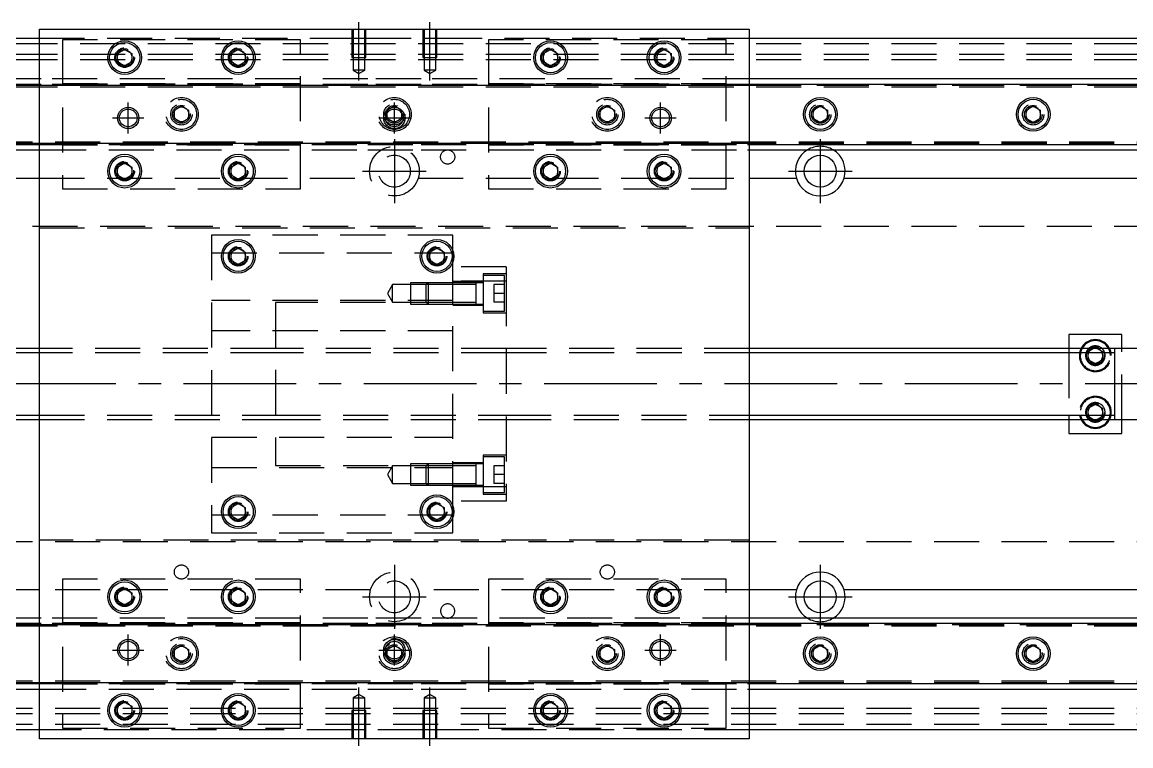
# Model space of a CAD drawing. Extents: x -20 to 746, y -277 to 102.
# Drawn here: x 155.1 to 467.5, y -102 to 102 of the extents above; entities that cross this region are included whole.
import ezdxf

# ---------------------------------------------------------------- set-up
doc = ezdxf.new("R2010")
doc.units = 0
doc.linetypes.add('CENTER', pattern=[50.8, 31.75, -6.35, 6.35, -6.35])
doc.linetypes.add('DASHED', pattern=[19.05, 12.7, -6.35])
doc.layers.get('0').update_dxf_attribs({"linetype": 'CONTINUOUS'})
doc.layers.add('CENTER', color=1, linetype='CENTER')

msp = doc.modelspace()

# ---------------------------------------------------------------- linework, layer by layer
at = {"color": 7, "linetype": 'CONTINUOUS'}
for p, q in [((160, 100), (360, 100)), ((160, -100), (160, 100)), ((360, 100), (360, -100)), ((0, 97.5), (160, 97.5)), ((360, 97.5), (520, 97.5)), ((182, 93.1547), (184, 94.309402)), ((184, 94.309402), (186, 93.1547)), ((214, 93.1547), (216, 94.309402)), ((216, 94.309402), (218, 93.1547)), ((302, 93.1547), (304, 94.309402)), ((304, 94.309402), (306, 93.1547)), ((334, 93.1547), (336, 94.309402)), ((336, 94.309402), (338, 93.1547)), ((182, 90.8453), (182, 93.1547)), ((184, 89.690598), (182, 90.8453)), ((186, 90.8453), (184, 89.690598)), ((186, 93.1547), (186, 90.8453)), ((214, 90.8453), (214, 93.1547)), ((216, 89.690598), (214, 90.8453)), ((218, 90.8453), (216, 89.690598)), ((218, 93.1547), (218, 90.8453)), ((302, 90.8453), (302, 93.1547)), ((304, 89.690598), (302, 90.8453)), ((306, 90.8453), (304, 89.690598)), ((306, 93.1547), (306, 90.8453)), ((334, 90.8453), (334, 93.1547)), ((336, 89.690598), (334, 90.8453)), ((338, 90.8453), (336, 89.690598)), ((338, 93.1547), (338, 90.8453)), ((160, 86), (0, 86)), ((160, 84.460392), (0, 84.460392)), ((520, 86), (360, 86)), ((520, 84.460392), (360, 84.460392)), ((378, 77.1547), (380, 78.309402)), ((380, 78.309402), (382, 77.1547)), ((438, 77.1547), (440, 78.309402)), ((440, 78.309402), (442, 77.1547)), ((378, 74.8453), (378, 77.1547)), ((382, 77.1547), (382, 74.8453)), ((438, 74.8453), (438, 77.1547)), ((442, 77.1547), (442, 74.8453)), ((380, 73.690598), (378, 74.8453)), ((382, 74.8453), (380, 73.690598)), ((440, 73.690598), (438, 74.8453)), ((442, 74.8453), (440, 73.690598)), ((0, 67.539608), (160, 67.539608)), ((0, 66), (160, 66)), ((360, 67.539608), (520, 67.539608)), ((360, 66), (520, 66)), ((182, 61.1547), (184, 62.309402)), ((182, 58.8453), (182, 61.1547)), ((184, 62.309402), (186, 61.1547)), ((186, 61.1547), (186, 58.8453)), ((214, 61.1547), (216, 62.309402)), ((214, 58.8453), (214, 61.1547)), ((216, 62.309402), (218, 61.1547)), ((218, 61.1547), (218, 58.8453)), ((302, 61.1547), (304, 62.309402)), ((302, 58.8453), (302, 61.1547)), ((304, 62.309402), (306, 61.1547)), ((306, 61.1547), (306, 58.8453)), ((334, 61.1547), (336, 62.309402)), ((334, 58.8453), (334, 61.1547)), ((336, 62.309402), (338, 61.1547)), ((338, 61.1547), (338, 58.8453)), ((146.708204, 58), (160, 58)), ((184, 57.690598), (182, 58.8453)), ((186, 58.8453), (184, 57.690598)), ((216, 57.690598), (214, 58.8453)), ((218, 58.8453), (216, 57.690598)), ((304, 57.690598), (302, 58.8453)), ((306, 58.8453), (304, 57.690598)), ((336, 57.690598), (334, 58.8453)), ((338, 58.8453), (336, 57.690598)), ((360, 58), (373.291796, 58)), ((386.708204, 58), (493.291796, 58)), ((214, 37.1547), (216, 38.309402)), ((216, 38.309402), (218, 37.1547)), ((270, 37.1547), (272, 38.309402)), ((272, 38.309402), (274, 37.1547)), ((214, 34.8453), (214, 37.1547)), ((216, 33.690598), (214, 34.8453)), ((218, 34.8453), (216, 33.690598)), ((218, 37.1547), (218, 34.8453)), ((270, 34.8453), (270, 37.1547)), ((272, 33.690598), (270, 34.8453)), ((274, 34.8453), (272, 33.690598)), ((274, 37.1547), (274, 34.8453)), ((465, 14), (450, 14)), ((450, 14), (450, 10)), ((465, 10), (465, 14)), ((160, 10), (28, 10)), ((463, 10), (360, 10)), ((463, 10), (462.995, 10)), ((463, -9.999498), (463, 10)), ((472, 10), (463, 10)), ((463.005, 10), (463, 10)), ((28, -10), (160, -10)), ((360, -10), (463, -10)), ((450, -10), (450, -14)), ((462.995, -10), (463, -10)), ((463, -10), (472, -10)), ((463, -10), (463.005, -10)), ((465, -14), (465, -10)), ((450, -14), (465, -14)), ((214, -34.8453), (216, -33.690598)), ((216, -33.690598), (218, -34.8453)), ((270, -34.8453), (272, -33.690598)), ((272, -33.690598), (274, -34.8453)), ((214, -37.1547), (214, -34.8453)), ((216, -38.309402), (214, -37.1547)), ((218, -37.1547), (216, -38.309402)), ((218, -34.8453), (218, -37.1547)), ((270, -37.1547), (270, -34.8453)), ((272, -38.309402), (270, -37.1547)), ((274, -37.1547), (272, -38.309402)), ((274, -34.8453), (274, -37.1547)), ((160, -58), (146.708204, -58)), ((182, -58.8453), (184, -57.690598)), ((182, -61.1547), (182, -58.8453)), ((184, -57.690598), (186, -58.8453)), ((186, -58.8453), (186, -61.1547)), ((214, -58.8453), (216, -57.690598)), ((214, -61.1547), (214, -58.8453)), ((216, -57.690598), (218, -58.8453)), ((218, -58.8453), (218, -61.1547)), ((302, -58.8453), (304, -57.690598)), ((302, -61.1547), (302, -58.8453)), ((304, -57.690598), (306, -58.8453)), ((306, -58.8453), (306, -61.1547)), ((334, -58.8453), (336, -57.690598)), ((334, -61.1547), (334, -58.8453)), ((336, -57.690598), (338, -58.8453)), ((338, -58.8453), (338, -61.1547)), ((373.291796, -58), (360, -58)), ((493.291796, -58), (386.708204, -58)), ((184, -62.309402), (182, -61.1547)), ((186, -61.1547), (184, -62.309402)), ((216, -62.309402), (214, -61.1547)), ((218, -61.1547), (216, -62.309402)), ((304, -62.309402), (302, -61.1547)), ((306, -61.1547), (304, -62.309402)), ((336, -62.309402), (334, -61.1547)), ((338, -61.1547), (336, -62.309402)), ((160, -66), (0, -66)), ((160, -67.539608), (0, -67.539608)), ((520, -66), (360, -66)), ((520, -67.539608), (360, -67.539608)), ((378, -74.8453), (380, -73.690598)), ((378, -77.1547), (378, -74.8453)), ((380, -73.690598), (382, -74.8453)), ((382, -74.8453), (382, -77.1547)), ((438, -74.8453), (440, -73.690598)), ((438, -77.1547), (438, -74.8453)), ((440, -73.690598), (442, -74.8453)), ((442, -74.8453), (442, -77.1547)), ((380, -78.309402), (378, -77.1547)), ((382, -77.1547), (380, -78.309402)), ((440, -78.309402), (438, -77.1547)), ((442, -77.1547), (440, -78.309402)), ((0, -84.460392), (160, -84.460392)), ((0, -86), (160, -86)), ((360, -84.460392), (520, -84.460392)), ((360, -86), (520, -86)), ((182, -90.8453), (184, -89.690598)), ((184, -89.690598), (186, -90.8453)), ((214, -90.8453), (216, -89.690598)), ((216, -89.690598), (218, -90.8453)), ((302, -90.8453), (304, -89.690598)), ((304, -89.690598), (306, -90.8453)), ((334, -90.8453), (336, -89.690598)), ((336, -89.690598), (338, -90.8453)), ((182, -93.1547), (182, -90.8453)), ((184, -94.309402), (182, -93.1547)), ((186, -93.1547), (184, -94.309402)), ((186, -90.8453), (186, -93.1547)), ((214, -93.1547), (214, -90.8453)), ((216, -94.309402), (214, -93.1547)), ((218, -93.1547), (216, -94.309402)), ((218, -90.8453), (218, -93.1547)), ((302, -93.1547), (302, -90.8453)), ((304, -94.309402), (302, -93.1547)), ((306, -93.1547), (304, -94.309402)), ((306, -90.8453), (306, -93.1547)), ((334, -93.1547), (334, -90.8453)), ((336, -94.309402), (334, -93.1547)), ((338, -93.1547), (336, -94.309402)), ((338, -90.8453), (338, -93.1547)), ((160, -97.5), (0, -97.5)), ((520, -97.5), (360, -97.5)), ((360, -100), (160, -100))]:
    msp.add_line(p, q, dxfattribs=at)
at = {"color": 3, "linetype": 'DASHED'}
for p, q in [((248.000006, 100), (248.000006, 92)), ((248.35, 100), (248.35, 92)), ((251.65, 92), (251.65, 100)), ((251.999994, 92), (251.999994, 100)), ((268.000006, 100), (268.000006, 92)), ((268.35, 100), (268.35, 92)), ((271.65, 92), (271.65, 100)), ((271.999994, 92), (271.999994, 100)), ((160, 97.5), (248.000006, 97.5)), ((166.5, 97), (166.5, 55)), ((233.5, 97), (166.5, 97)), ((233.5, 55), (233.5, 97)), ((248.000006, 97.5), (251.999994, 97.5)), ((251.999994, 97.5), (268.000006, 97.5)), ((268.000006, 97.5), (271.999994, 97.5)), ((271.999994, 97.5), (360, 97.5)), ((353.5, 97), (286.5, 97)), ((286.5, 97), (286.5, 55)), ((353.5, 55), (353.5, 97)), ((0, 96), (520, 96)), ((0, 93), (520, 93)), ((0, 91.5), (520, 91.5)), ((186.483582, 92.286038), (186.5, 92)), ((218.483582, 92.286038), (218.5, 92)), ((248.000006, 92), (251.999994, 92)), ((248.35, 92), (248.35, 88.5)), ((251.65, 88.5), (251.65, 92)), ((268.000006, 92), (271.999994, 92)), ((268.35, 92), (268.35, 88.5)), ((271.65, 88.5), (271.65, 92)), ((306.483582, 92.286038), (306.5, 92)), ((338.483582, 92.286038), (338.5, 92)), ((251.65, 88.5), (248.35, 88.5)), ((248.35, 88.5), (250, 87.547372)), ((250, 87.547372), (251.65, 88.5)), ((271.65, 88.5), (268.35, 88.5)), ((268.35, 88.5), (270, 87.547372)), ((270, 87.547372), (271.65, 88.5)), ((160.5, 86), (160, 86)), ((160.5, 84.460392), (160, 84.460392)), ((252.5, 86), (160.5, 86)), ((252.5, 84.460392), (160.5, 84.460392)), ((233.5, 84.643014), (166.5, 84.643014)), ((166.5, 84.6), (233.5, 84.6)), ((267.5, 86), (252.5, 86)), ((267.5, 84.460392), (252.5, 84.460392)), ((359.5, 86), (267.5, 86)), ((359.5, 84.460392), (267.5, 84.460392)), ((353.5, 84.643014), (286.5, 84.643014)), ((286.5, 84.6), (353.5, 84.6)), ((360, 86), (359.5, 86)), ((360, 84.460392), (359.5, 84.460392)), ((0, 84.204452), (160, 84.204452)), ((0, 84.2), (520, 84.2)), ((0, 83.8), (520, 83.8)), ((160, 84.204452), (160.5, 84.204452)), ((160.5, 84.204452), (359.5, 84.204452)), ((166.5, 84.3), (233.5, 84.3)), ((286.5, 84.3), (353.5, 84.3)), ((359.5, 84.204452), (360, 84.204452)), ((360, 84.204452), (520, 84.204452)), ((198, 77.1547), (200, 78.309402)), ((200, 78.309402), (202, 77.1547)), ((258, 77.1547), (260, 78.309402)), ((260, 78.309402), (262, 77.1547)), ((318, 77.1547), (320, 78.309402)), ((320, 78.309402), (322, 77.1547)), ((198, 74.8453), (198, 77.1547)), ((202, 77.1547), (202, 74.8453)), ((202.483582, 76.286038), (202.5, 76)), ((258, 74.8453), (258, 77.1547)), ((262, 77.1547), (262, 74.8453)), ((262.483582, 76.286038), (262.5, 76)), ((318, 74.8453), (318, 77.1547)), ((322, 77.1547), (322, 74.8453)), ((322.483582, 76.286038), (322.5, 76)), ((377.5, 76), (377.518502, 76.303588)), ((437.5, 76), (437.518502, 76.303588)), ((200, 73.690598), (198, 74.8453)), ((202, 74.8453), (200, 73.690598)), ((260, 73.690598), (258, 74.8453)), ((262, 74.8453), (260, 73.690598)), ((320, 73.690598), (318, 74.8453)), ((322, 74.8453), (320, 73.690598)), ((520, 68.2), (0, 68.2)), ((520, 67.8), (0, 67.8)), ((160, 67.795548), (0, 67.795548)), ((160.5, 67.795548), (160, 67.795548)), ((160, 67.539608), (160.5, 67.539608)), ((160, 66), (160.5, 66)), ((359.5, 67.795548), (160.5, 67.795548)), ((160.5, 67.539608), (252.5, 67.539608)), ((160.5, 66), (252.5, 66)), ((233.5, 67.7), (166.5, 67.7)), ((233.5, 67.4), (166.5, 67.4)), ((233.5, 67.356986), (166.5, 67.356986)), ((252.5, 67.539608), (267.5, 67.539608)), ((252.5, 66), (267.5, 66)), ((267.5, 67.539608), (359.5, 67.539608)), ((267.5, 66), (359.5, 66)), ((353.5, 67.7), (286.5, 67.7)), ((353.5, 67.4), (286.5, 67.4)), ((353.5, 67.356986), (286.5, 67.356986)), ((360, 67.795548), (359.5, 67.795548)), ((359.5, 67.539608), (360, 67.539608)), ((359.5, 66), (360, 66)), ((520, 67.795548), (360, 67.795548)), ((186.483582, 60.286038), (186.5, 60)), ((218.483582, 60.286038), (218.5, 60)), ((301.5, 60), (301.512884, 60.253488)), ((338.483582, 60.286038), (338.5, 60)), ((160, 58), (253.291796, 58)), ((266.708204, 58), (360, 58)), ((166.5, 55), (233.5, 55)), ((286.5, 55), (353.5, 55)), ((5.640312, 44.5), (520, 44.5)), ((160, 44), (360, 44)), ((276.5, 42), (208.5, 42)), ((208.5, 42), (208.5, -42)), ((276.5, 37.52069), (276.5, 42)), ((276.5, 34.47931), (276.5, 37.52069)), ((208.5, 37), (276.5, 37)), ((213.5, 36), (213.512884, 36.253488)), ((269.5, 36), (269.518502, 36.303588)), ((276.5, -34.47931), (276.5, 34.47931)), ((291.5, 33), (276.5, 33)), ((291.5, 33), (291.5, 28.982754)), ((264.5, 28.547744), (264.5, 22.547754)), ((269.49998, 28.547744), (264.5, 28.547744)), ((269.5, 28.54775), (269, 28.04775)), ((276.5, 28.547744), (269.499994, 28.547744)), ((269.5, 28.54775), (269.5, 22.54775)), ((276.5, 28.54775), (269.5, 28.54775)), ((291.5, 28.982754), (276.5, 28.982754)), ((285, 28.84775), (276.5, 28.84775)), ((283, 28.54775), (276.50002, 28.54775)), ((283, 28.54775), (282.995, 28.54775)), ((283, 28.04775), (283, 28.547754)), ((283, 28.197952), (283, 28.54775)), ((285, 28.54775), (283, 28.54775)), ((283.005, 28.54775), (283, 28.54775)), ((283, 22.8974), (283, 28.197952)), ((285, 31.04775), (285, 20.04775)), ((291.5, 31.04775), (285, 31.04775)), ((291, 30.54775), (285, 30.54775)), ((291, 20.54775), (291, 30.54775)), ((291.5, 28.982754), (291.5, -28.982754)), ((259.5, 28.04775), (258.056624, 25.54775)), ((258.056624, 25.54775), (259.5, 23.04775)), ((259.5, 23.04775), (259.5, 28.04775)), ((264.5, 28.04775), (259.5, 28.04775)), ((268.99998, 28.04775), (264.5, 28.04775)), ((269, 23.04775), (269, 28.04775)), ((276.5, 28.04775), (269, 28.04775)), ((283, 28.04775), (276.50002, 28.04775)), ((288, 28.04775), (288, 25.54775)), ((291, 28.04775), (288, 28.04775)), ((288, 25.54775), (288, 23.04775)), ((291, 25.54775), (288, 25.54775)), ((276.5, 23.5), (208.5, 23.5)), ((226.5, 23), (226.5, -23)), ((276.5, 23), (226.5, 23)), ((259.5, 23.04775), (264.5, 23.04775)), ((264.5, 23.04775), (268.99998, 23.04775)), ((264.5, 22.547754), (269.49998, 22.547754)), ((269, 23.04775), (269.5, 22.54775)), ((269, 23.04775), (276.5, 23.04775)), ((269.5, 22.547754), (276.5, 22.547754)), ((269.5, 22.54775), (276.5, 22.54775)), ((276.5, 22.24775), (285, 22.24775)), ((276.50002, 23.04775), (283, 23.04775)), ((276.50002, 22.54775), (283.005, 22.54775)), ((282.995, 22.54775), (285, 22.54775)), ((283, 22.547744), (283, 23.04775)), ((283, 22.54775), (283, 22.8974)), ((291, 23.04775), (288, 23.04775)), ((285, 20.54775), (291, 20.54775)), ((285, 20.04775), (291.5, 20.04775)), ((276.5, 15), (208.5, 15)), ((226.49998, 10), (160, 10)), ((291.5, 10), (226.5, 10)), ((360, 10), (291.50002, 10)), ((450, 10), (450, 8.75)), ((455.5, 9.1547), (456.964102, 10)), ((456.964102, 10), (457.5, 10.309402)), ((457.5, 10.309402), (458.035898, 10)), ((458.035898, 10), (459.5, 9.1547)), ((465, -10), (465, 10)), ((226.49998, 8.75), (160, 8.75)), ((291.5, 8.75), (226.5, 8.75)), ((360, 8.75), (291.50002, 8.75)), ((450, 8.75), (450, -8.75)), ((455.5, 8.75), (455.5, 9.1547)), ((455.5, 6.8453), (455.5, 8.75)), ((457.5, 5.690598), (455.5, 6.8453)), ((459.5, 6.8453), (457.5, 5.690598)), ((459.5, 9.1547), (459.5, 8.75)), ((459.5, 8.75), (459.5, 6.8453)), ((459.983582, 8.286038), (460, 8)), ((455.5, -6.8453), (457.5, -5.690598)), ((457.5, -5.690598), (459.5, -6.8453)), ((160, -8.75), (226.49998, -8.75)), ((226.5, -8.75), (291.5, -8.75)), ((291.50002, -8.75), (360, -8.75)), ((450, -8.75), (450, -10)), ((455, -8), (455.018502, -7.696412)), ((455.5, -8.75), (455.5, -6.8453)), ((455.5, -9.1547), (455.5, -8.75)), ((456.964102, -10), (455.5, -9.1547)), ((459.5, -9.1547), (458.035898, -10)), ((459.5, -6.8453), (459.5, -8.75)), ((459.5, -8.75), (459.5, -9.1547)), ((160, -10), (226.49998, -10)), ((226.5, -10), (291.5, -10)), ((291.50002, -10), (360, -10)), ((457.5, -10.309402), (456.964102, -10)), ((458.035898, -10), (457.5, -10.309402)), ((463, -10), (463, -9.999498)), ((208.5, -15), (276.5, -15)), ((285, -20.04775), (285, -31.04775)), ((291.5, -20.04775), (285, -20.04775)), ((291, -20.54775), (285, -20.54775)), ((291, -30.54775), (291, -20.54775)), ((208.5, -23.5), (276.5, -23.5)), ((226.5, -23), (276.5, -23)), ((259.5, -23.04775), (258.056624, -25.54775)), ((259.5, -28.04775), (259.5, -23.04775)), ((264.5, -23.04775), (259.5, -23.04775)), ((264.5, -22.547754), (264.5, -28.547744)), ((269.49998, -22.547754), (264.5, -22.547754)), ((268.99998, -23.04775), (264.5, -23.04775)), ((269.5, -22.54775), (269, -23.04775)), ((269, -28.04775), (269, -23.04775)), ((276.5, -23.04775), (269, -23.04775)), ((269.5, -22.54775), (269.5, -28.54775)), ((276.5, -22.54775), (269.5, -22.54775)), ((276.5, -22.547754), (269.5, -22.547754)), ((285, -22.24775), (276.5, -22.24775)), ((283.005, -22.54775), (276.50002, -22.54775)), ((283, -23.04775), (276.50002, -23.04775)), ((285, -22.54775), (282.995, -22.54775)), ((283, -23.04775), (283, -22.547744)), ((283, -22.897546), (283, -22.54775)), ((283, -28.198098), (283, -22.897546)), ((288, -23.04775), (288, -25.54775)), ((291, -23.04775), (288, -23.04775)), ((258.056624, -25.54775), (259.5, -28.04775)), ((259.5, -28.04775), (264.5, -28.04775)), ((264.5, -28.04775), (268.99998, -28.04775)), ((269, -28.04775), (276.5, -28.04775)), ((269, -28.04775), (269.5, -28.54775)), ((276.50002, -28.04775), (283, -28.04775)), ((283, -28.547754), (283, -28.04775)), ((288, -25.54775), (288, -28.04775)), ((291, -25.54775), (288, -25.54775)), ((291, -28.04775), (288, -28.04775)), ((264.5, -28.547744), (269.49998, -28.547744)), ((269.499994, -28.547744), (276.5, -28.547744)), ((269.5, -28.54775), (276.5, -28.54775)), ((276.5, -28.84775), (285, -28.84775)), ((291.5, -28.982754), (276.5, -28.982754)), ((276.50002, -28.54775), (283, -28.54775)), ((282.995, -28.54775), (283, -28.54775)), ((283, -28.54775), (283, -28.198098)), ((283, -28.54775), (285, -28.54775)), ((283, -28.54775), (283.005, -28.54775)), ((285, -30.54775), (291, -30.54775)), ((285, -31.04775), (291.5, -31.04775)), ((291.5, -28.982754), (291.5, -33)), ((291.5, -33), (276.5, -33)), ((276.5, -37), (208.5, -37)), ((213.5, -36), (213.512884, -35.746512)), ((269.5, -36), (269.518502, -35.696412)), ((276.5, -37.52069), (276.5, -34.47931)), ((276.5, -42), (276.5, -37.52069)), ((208.5, -42), (276.5, -42)), ((520, -44.5), (5.640312, -44.5)), ((360, -44), (160, -44)), ((233.5, -55), (166.5, -55)), ((166.5, -55), (166.5, -97)), ((233.5, -97), (233.5, -55)), ((353.5, -55), (286.5, -55)), ((286.5, -55), (286.5, -97)), ((353.5, -97), (353.5, -55)), ((253.291796, -58), (160, -58)), ((360, -58), (266.708204, -58)), ((186.483582, -59.713962), (186.5, -60)), ((218.483582, -59.713962), (218.5, -60)), ((306.483582, -59.713962), (306.5, -60)), ((338.483582, -59.713962), (338.5, -60)), ((0, -67.795548), (160, -67.795548)), ((0, -67.8), (520, -67.8)), ((0, -68.2), (520, -68.2)), ((160.5, -66), (160, -66)), ((160.5, -67.539608), (160, -67.539608)), ((160, -67.795548), (160.5, -67.795548)), ((252.5, -66), (160.5, -66)), ((252.5, -67.539608), (160.5, -67.539608)), ((160.5, -67.795548), (359.5, -67.795548)), ((233.5, -67.356986), (166.5, -67.356986)), ((166.5, -67.4), (233.5, -67.4)), ((166.5, -67.7), (233.5, -67.7)), ((267.5, -66), (252.5, -66)), ((267.5, -67.539608), (252.5, -67.539608)), ((359.5, -66), (267.5, -66)), ((359.5, -67.539608), (267.5, -67.539608)), ((353.5, -67.356986), (286.5, -67.356986)), ((286.5, -67.4), (353.5, -67.4)), ((286.5, -67.7), (353.5, -67.7)), ((360, -66), (359.5, -66)), ((360, -67.539608), (359.5, -67.539608)), ((359.5, -67.795548), (360, -67.795548)), ((360, -67.795548), (520, -67.795548)), ((198, -74.8453), (200, -73.690598)), ((198, -77.1547), (198, -74.8453)), ((200, -73.690598), (202, -74.8453)), ((202, -74.8453), (202, -77.1547)), ((258, -74.8453), (260, -73.690598)), ((258, -77.1547), (258, -74.8453)), ((260, -73.690598), (262, -74.8453)), ((262, -74.8453), (262, -77.1547)), ((318, -74.8453), (320, -73.690598)), ((318, -77.1547), (318, -74.8453)), ((320, -73.690598), (322, -74.8453)), ((322, -74.8453), (322, -77.1547)), ((200, -78.309402), (198, -77.1547)), ((202, -77.1547), (200, -78.309402)), ((202.483582, -75.713962), (202.5, -76)), ((257.5, -76), (257.518502, -75.696412)), ((260, -78.309402), (258, -77.1547)), ((262, -77.1547), (260, -78.309402)), ((317.5, -76), (317.518502, -75.696412)), ((320, -78.309402), (318, -77.1547)), ((322, -77.1547), (320, -78.309402)), ((382.483582, -75.713962), (382.5, -76)), ((442.483582, -75.713962), (442.5, -76)), ((520, -83.8), (0, -83.8)), ((520, -84.2), (0, -84.2)), ((160, -84.204452), (0, -84.204452)), ((160.5, -84.204452), (160, -84.204452)), ((359.5, -84.204452), (160.5, -84.204452)), ((233.5, -84.3), (166.5, -84.3)), ((353.5, -84.3), (286.5, -84.3)), ((360, -84.204452), (359.5, -84.204452)), ((520, -84.204452), (360, -84.204452)), ((160, -84.460392), (160.5, -84.460392)), ((160, -86), (160.5, -86)), ((160.5, -84.460392), (252.5, -84.460392)), ((160.5, -86), (252.5, -86)), ((233.5, -84.6), (166.5, -84.6)), ((233.5, -84.643014), (166.5, -84.643014)), ((252.5, -84.460392), (267.5, -84.460392)), ((252.5, -86), (267.5, -86)), ((267.5, -84.460392), (359.5, -84.460392)), ((267.5, -86), (359.5, -86)), ((353.5, -84.6), (286.5, -84.6)), ((353.5, -84.643014), (286.5, -84.643014)), ((359.5, -84.460392), (360, -84.460392)), ((359.5, -86), (360, -86)), ((250, -87.547372), (248.35, -88.5)), ((248.35, -88.5), (251.65, -88.5)), ((248.35, -88.5), (248.35, -92)), ((251.65, -88.5), (250, -87.547372)), ((251.65, -92), (251.65, -88.5)), ((270, -87.547372), (268.35, -88.5)), ((268.35, -88.5), (271.65, -88.5)), ((268.35, -88.5), (268.35, -92)), ((271.65, -88.5), (270, -87.547372)), ((271.65, -92), (271.65, -88.5)), ((520, -91.5), (0, -91.5)), ((520, -93), (0, -93)), ((181.5, -92), (181.512884, -91.746512)), ((213.5, -92), (213.518502, -91.696412)), ((251.999994, -92), (248.000006, -92)), ((248.000006, -92), (248.000006, -100)), ((248.35, -92), (248.35, -100)), ((251.65, -100), (251.65, -92)), ((251.999994, -100), (251.999994, -92)), ((271.999994, -92), (268.000006, -92)), ((268.000006, -92), (268.000006, -100)), ((268.35, -92), (268.35, -100)), ((271.65, -100), (271.65, -92)), ((271.999994, -100), (271.999994, -92)), ((301.5, -92), (301.518502, -91.696412)), ((338.483582, -91.713962), (338.5, -92)), ((520, -96), (0, -96)), ((248.000006, -97.5), (160, -97.5)), ((166.5, -97), (233.5, -97)), ((251.999994, -97.5), (248.000006, -97.5)), ((268.000006, -97.5), (251.999994, -97.5)), ((271.999994, -97.5), (268.000006, -97.5)), ((360, -97.5), (271.999994, -97.5)), ((286.5, -97), (353.5, -97))]:
    msp.add_line(p, q, dxfattribs=at)
at = {"color": 3, "linetype": 'CONTINUOUS'}
for p, q in [((160, 8.75), (28, 8.75)), ((463, 8.75), (360, 8.75)), ((28, -8.75), (160, -8.75)), ((360, -8.75), (463, -8.75))]:
    msp.add_line(p, q, dxfattribs=at)
at = {"color": 7, "linetype": 'CONTINUOUS'}
for centre, radius in [((184, 92), 4.75), ((184, 92), 4.25), ((216, 92), 4.75), ((216, 92), 4.25), ((304, 92), 4.75), ((304, 92), 4.25), ((336, 92), 4.75), ((336, 92), 4.25), ((380, 76), 4.75), ((380, 76), 4.25), ((440, 76), 4.75), ((440, 76), 4.25), ((185, 75), 2.5), ((260, 75), 3), ((260, 75), 2.5), ((335, 75), 2.5), ((184, 60), 4.75), ((184, 60), 4.25), ((216, 60), 4.75), ((216, 60), 4.25), ((304, 60), 4.75), ((304, 60), 4.25), ((336, 60), 4.75), ((336, 60), 4.25), ((380, 60), 4.5), ((216, 36), 4.75), ((272, 36), 4.75), ((216, 36), 4.25), ((272, 36), 4.25), ((216, -36), 4.75), ((216, -36), 4.25), ((272, -36), 4.75), ((272, -36), 4.25), ((184, -60), 4.75), ((184, -60), 4.25), ((216, -60), 4.75), ((216, -60), 4.25), ((304, -60), 4.75), ((304, -60), 4.25), ((336, -60), 4.75), ((336, -60), 4.25), ((380, -60), 4.5), ((380, -76), 4.75), ((380, -76), 4.25), ((440, -76), 4.75), ((440, -76), 4.25), ((185, -75), 2.5), ((260, -75), 3), ((260, -75), 2.5), ((335, -75), 2.5), ((184, -92), 4.75), ((216, -92), 4.75), ((304, -92), 4.75), ((336, -92), 4.75), ((184, -92), 4.25), ((216, -92), 4.25), ((304, -92), 4.25), ((336, -92), 4.25)]:
    msp.add_circle(centre, radius, dxfattribs=at)
at = {"color": 3, "linetype": 'DASHED'}
for centre, radius in [((184, 92), 2.75), ((184, 92), 2.5), ((216, 92), 2.75), ((216, 92), 2.5), ((304, 92), 2.75), ((304, 92), 2.5), ((336, 92), 2.75), ((336, 92), 2.5), ((200, 76), 4.75), ((200, 76), 4.25), ((200, 76), 3), ((200, 76), 2.5), ((200, 76), 2.1), ((260, 76), 4.75), ((260, 76), 4.25), ((260, 76), 3), ((260, 76), 2.5), ((260, 76), 2.1), ((320, 76), 4.75), ((320, 76), 4.25), ((320, 76), 3), ((320, 76), 2.5), ((320, 76), 2.1), ((380, 76), 3), ((380, 76), 2.5), ((440, 76), 3), ((440, 76), 2.5), ((260, 60), 7), ((275, 64), 2), ((184, 60), 2.75), ((184, 60), 2.5), ((216, 60), 2.75), ((216, 60), 2.5), ((260, 60), 4.5), ((304, 60), 2.75), ((304, 60), 2.5), ((336, 60), 2.75), ((336, 60), 2.5), ((216, 36), 2.75), ((216, 36), 2.5), ((272, 36), 2.75), ((272, 36), 2.5), ((457.5, 8), 2.5), ((457.5, -8), 2.5), ((216, -36), 2.75), ((216, -36), 2.5), ((272, -36), 2.75), ((272, -36), 2.5), ((200, -53), 2), ((260, -60), 7), ((320, -53), 2), ((260, -60), 4.5), ((184, -60), 2.75), ((184, -60), 2.5), ((216, -60), 2.75), ((216, -60), 2.5), ((304, -60), 2.75), ((304, -60), 2.5), ((336, -60), 2.75), ((336, -60), 2.5), ((200, -76), 4.75), ((200, -76), 4.25), ((260, -76), 4.75), ((260, -76), 4.25), ((320, -76), 4.75), ((320, -76), 4.25), ((200, -76), 3), ((200, -76), 2.5), ((200, -76), 2.1), ((260, -76), 3), ((260, -76), 2.5), ((260, -76), 2.1), ((320, -76), 3), ((320, -76), 2.5), ((320, -76), 2.1), ((380, -76), 3), ((380, -76), 2.5), ((440, -76), 3), ((440, -76), 2.5), ((184, -92), 2.75), ((184, -92), 2.5), ((216, -92), 2.75), ((216, -92), 2.5), ((304, -92), 2.75), ((304, -92), 2.5), ((336, -92), 2.75), ((336, -92), 2.5)]:
    msp.add_circle(centre, radius, dxfattribs=at)
at = {"color": 3, "linetype": 'CONTINUOUS'}
for centre in [(185, 75), (335, 75), (185, -75), (335, -75)]:
    msp.add_circle(centre, 3, dxfattribs=at)
at = {"color": 7, "linetype": 'CONTINUOUS'}
for centre, radius, start, end in [((184, 92), 2.1, 102.24721, 137.75279), ((184, 92), 2.1, 77.75279, 102.24721), ((184, 92), 2.1, 42.24721, 77.75279), ((216, 92), 2.1, 102.24721, 137.75279), ((216, 92), 2.1, 77.75279, 102.24721), ((216, 92), 2.1, 42.24721, 77.75279), ((304, 92), 2.1, 102.24721, 137.75279), ((304, 92), 2.1, 77.75279, 102.24721), ((304, 92), 2.1, 42.24721, 77.75279), ((336, 92), 2.1, 102.24721, 137.75279), ((336, 92), 2.1, 77.75279, 102.24721), ((336, 92), 2.1, 42.24721, 77.75279), ((184, 92), 2.1, 162.24721, 180), ((184, 92), 2.1, 180, 197.75279), ((184, 92), 2.1, 137.75279, 162.24721), ((184, 92), 2.1, 197.75279, 222.24721), ((184, 92), 2.1, 17.75279, 42.24721), ((184, 92), 2.1, 317.75279, 342.24721), ((184, 92), 2.1, 342.24721, 17.75279), ((216, 92), 2.1, 162.24721, 180), ((216, 92), 2.1, 180, 197.75279), ((216, 92), 2.1, 137.75279, 162.24721), ((216, 92), 2.1, 197.75279, 222.24721), ((216, 92), 2.1, 17.75279, 42.24721), ((216, 92), 2.1, 317.75279, 342.24721), ((216, 92), 2.1, 342.24721, 17.75279), ((304, 92), 2.1, 162.24721, 180), ((304, 92), 2.1, 180, 197.75279), ((304, 92), 2.1, 137.75279, 162.24721), ((304, 92), 2.1, 197.75279, 222.24721), ((304, 92), 2.1, 17.75279, 42.24721), ((304, 92), 2.1, 317.75279, 342.24721), ((304, 92), 2.1, 342.24721, 17.75279), ((336, 92), 2.1, 162.24721, 180), ((336, 92), 2.1, 180, 197.75279), ((336, 92), 2.1, 137.75279, 162.24721), ((336, 92), 2.1, 197.75279, 222.24721), ((336, 92), 2.1, 17.75279, 42.24721), ((336, 92), 2.1, 317.75279, 342.24721), ((336, 92), 2.1, 342.24721, 17.75279), ((184, 92), 2.1, 222.24721, 257.75279), ((184, 92), 2.1, 257.75279, 282.24721), ((184, 92), 2.1, 282.24721, 317.75279), ((216, 92), 2.1, 222.24721, 257.75279), ((216, 92), 2.1, 257.75279, 282.24721), ((216, 92), 2.1, 282.24721, 317.75279), ((304, 92), 2.1, 222.24721, 257.75279), ((304, 92), 2.1, 257.75279, 282.24721), ((304, 92), 2.1, 282.24721, 317.75279), ((336, 92), 2.1, 222.24721, 257.75279), ((336, 92), 2.1, 257.75279, 282.24721), ((336, 92), 2.1, 282.24721, 317.75279), ((380, 76), 2.1, 77.75279, 102.24721), ((440, 76), 2.1, 77.75279, 102.24721), ((380, 76), 2.1, 162.24721, 180), ((380, 76), 2.1, 180, 197.75279), ((380, 76), 2.1, 137.75279, 162.24721), ((380, 76), 2.1, 197.75279, 222.24721), ((380, 76), 2.1, 102.24721, 137.75279), ((380, 76), 2.1, 42.24721, 77.75279), ((380, 76), 2.1, 17.75279, 42.24721), ((380, 76), 2.1, 317.75279, 342.24721), ((380, 76), 2.1, 342.24721, 17.75279), ((440, 76), 2.1, 162.24721, 180), ((440, 76), 2.1, 180, 197.75279), ((440, 76), 2.1, 137.75279, 162.24721), ((440, 76), 2.1, 197.75279, 222.24721), ((440, 76), 2.1, 102.24721, 137.75279), ((440, 76), 2.1, 42.24721, 77.75279), ((440, 76), 2.1, 17.75279, 42.24721), ((440, 76), 2.1, 317.75279, 342.24721), ((440, 76), 2.1, 342.24721, 17.75279), ((380, 76), 2.1, 222.24721, 257.75279), ((380, 76), 2.1, 257.75279, 282.24721), ((380, 76), 2.1, 282.24721, 317.75279), ((440, 76), 2.1, 222.24721, 257.75279), ((440, 76), 2.1, 257.75279, 282.24721), ((440, 76), 2.1, 282.24721, 317.75279), ((380, 60), 7, 121.002719, 196.60155), ((380, 60), 7, 343.39845, 58.997281), ((184, 60), 2.1, 162.24721, 180), ((184, 60), 2.1, 180, 197.75279), ((184, 60), 2.1, 137.75279, 162.24721), ((184, 60), 2.1, 197.75279, 222.24721), ((184, 60), 2.1, 102.24721, 137.75279), ((184, 60), 2.1, 77.75279, 102.24721), ((184, 60), 2.1, 42.24721, 77.75279), ((184, 60), 2.1, 17.75279, 42.24721), ((184, 60), 2.1, 317.75279, 342.24721), ((184, 60), 2.1, 342.24721, 17.75279), ((216, 60), 2.1, 162.24721, 180), ((216, 60), 2.1, 180, 197.75279), ((216, 60), 2.1, 137.75279, 162.24721), ((216, 60), 2.1, 197.75279, 222.24721), ((216, 60), 2.1, 102.24721, 137.75279), ((216, 60), 2.1, 77.75279, 102.24721), ((216, 60), 2.1, 42.24721, 77.75279), ((216, 60), 2.1, 17.75279, 42.24721), ((216, 60), 2.1, 317.75279, 342.24721), ((216, 60), 2.1, 342.24721, 17.75279), ((304, 60), 2.1, 162.24721, 180), ((304, 60), 2.1, 180, 197.75279), ((304, 60), 2.1, 137.75279, 162.24721), ((304, 60), 2.1, 197.75279, 222.24721), ((304, 60), 2.1, 102.24721, 137.75279), ((304, 60), 2.1, 77.75279, 102.24721), ((304, 60), 2.1, 42.24721, 77.75279), ((304, 60), 2.1, 17.75279, 42.24721), ((304, 60), 2.1, 317.75279, 342.24721), ((304, 60), 2.1, 342.24721, 17.75279), ((336, 60), 2.1, 162.24721, 180), ((336, 60), 2.1, 180, 197.75279), ((336, 60), 2.1, 137.75279, 162.24721), ((336, 60), 2.1, 197.75279, 222.24721), ((336, 60), 2.1, 102.24721, 137.75279), ((336, 60), 2.1, 77.75279, 102.24721), ((336, 60), 2.1, 42.24721, 77.75279), ((336, 60), 2.1, 17.75279, 42.24721), ((336, 60), 2.1, 317.75279, 342.24721), ((336, 60), 2.1, 342.24721, 17.75279), ((184, 60), 2.1, 222.24721, 257.75279), ((184, 60), 2.1, 257.75279, 282.24721), ((184, 60), 2.1, 282.24721, 317.75279), ((216, 60), 2.1, 222.24721, 257.75279), ((216, 60), 2.1, 257.75279, 282.24721), ((216, 60), 2.1, 282.24721, 317.75279), ((304, 60), 2.1, 222.24721, 257.75279), ((304, 60), 2.1, 257.75279, 282.24721), ((304, 60), 2.1, 282.24721, 317.75279), ((336, 60), 2.1, 222.24721, 257.75279), ((336, 60), 2.1, 257.75279, 282.24721), ((336, 60), 2.1, 282.24721, 317.75279), ((380, 60), 7, 196.60155, 343.39845), ((216, 36), 2.1, 102.24721, 137.75279), ((216, 36), 2.1, 77.75279, 102.24721), ((216, 36), 2.1, 42.24721, 77.75279), ((272, 36), 2.1, 102.24721, 137.75279), ((272, 36), 2.1, 77.75279, 102.24721), ((272, 36), 2.1, 42.24721, 77.75279), ((216, 36), 2.1, 162.24721, 180), ((216, 36), 2.1, 180, 197.75279), ((216, 36), 2.1, 137.75279, 162.24721), ((216, 36), 2.1, 197.75279, 222.24721), ((216, 36), 2.1, 222.24721, 257.75279), ((216, 36), 2.1, 282.24721, 317.75279), ((216, 36), 2.1, 17.75279, 42.24721), ((216, 36), 2.1, 317.75279, 342.24721), ((216, 36), 2.1, 342.24721, 17.75279), ((272, 36), 2.1, 162.24721, 180), ((272, 36), 2.1, 180, 197.75279), ((272, 36), 2.1, 137.75279, 162.24721), ((272, 36), 2.1, 197.75279, 222.24721), ((272, 36), 2.1, 222.24721, 257.75279), ((272, 36), 2.1, 282.24721, 317.75279), ((272, 36), 2.1, 17.75279, 42.24721), ((272, 36), 2.1, 317.75279, 342.24721), ((272, 36), 2.1, 342.24721, 17.75279), ((216, 36), 2.1, 257.75279, 282.24721), ((272, 36), 2.1, 257.75279, 282.24721), ((457.5, 8), 4.5, 26.3878, 153.6122), ((457.5, 8), 4.25, 28.072487, 151.927513), ((457.5, -8), 4.5, 206.3878, 333.6122), ((457.5, -8), 4.25, 208.072487, 331.927513), ((216, -36), 2.1, 102.24721, 137.75279), ((216, -36), 2.1, 77.75279, 102.24721), ((216, -36), 2.1, 42.24721, 77.75279), ((272, -36), 2.1, 102.24721, 137.75279), ((272, -36), 2.1, 77.75279, 102.24721), ((272, -36), 2.1, 42.24721, 77.75279), ((216, -36), 2.1, 162.24721, 180), ((216, -36), 2.1, 180, 197.75279), ((216, -36), 2.1, 137.75279, 162.24721), ((216, -36), 2.1, 197.75279, 222.24721), ((216, -36), 2.1, 222.24721, 257.75279), ((216, -36), 2.1, 282.24721, 317.75279), ((216, -36), 2.1, 17.75279, 42.24721), ((216, -36), 2.1, 317.75279, 342.24721), ((216, -36), 2.1, 342.24721, 17.75279), ((272, -36), 2.1, 162.24721, 180), ((272, -36), 2.1, 180, 197.75279), ((272, -36), 2.1, 137.75279, 162.24721), ((272, -36), 2.1, 197.75279, 222.24721), ((272, -36), 2.1, 222.24721, 257.75279), ((272, -36), 2.1, 282.24721, 317.75279), ((272, -36), 2.1, 17.75279, 42.24721), ((272, -36), 2.1, 317.75279, 342.24721), ((272, -36), 2.1, 342.24721, 17.75279), ((216, -36), 2.1, 257.75279, 282.24721), ((272, -36), 2.1, 257.75279, 282.24721), ((380, -60), 7, 16.60155, 163.39845), ((184, -60), 2.1, 137.75279, 162.24721), ((184, -60), 2.1, 102.24721, 137.75279), ((184, -60), 2.1, 77.75279, 102.24721), ((184, -60), 2.1, 42.24721, 77.75279), ((184, -60), 2.1, 17.75279, 42.24721), ((216, -60), 2.1, 137.75279, 162.24721), ((216, -60), 2.1, 102.24721, 137.75279), ((216, -60), 2.1, 77.75279, 102.24721), ((216, -60), 2.1, 42.24721, 77.75279), ((216, -60), 2.1, 17.75279, 42.24721), ((304, -60), 2.1, 137.75279, 162.24721), ((304, -60), 2.1, 102.24721, 137.75279), ((304, -60), 2.1, 77.75279, 102.24721), ((304, -60), 2.1, 42.24721, 77.75279), ((304, -60), 2.1, 17.75279, 42.24721), ((336, -60), 2.1, 137.75279, 162.24721), ((336, -60), 2.1, 102.24721, 137.75279), ((336, -60), 2.1, 77.75279, 102.24721), ((336, -60), 2.1, 42.24721, 77.75279), ((336, -60), 2.1, 17.75279, 42.24721), ((380, -60), 7, 163.39845, 238.997281), ((380, -60), 7, 301.002719, 16.60155), ((184, -60), 2.1, 162.24721, 180), ((184, -60), 2.1, 180, 197.75279), ((184, -60), 2.1, 197.75279, 222.24721), ((184, -60), 2.1, 222.24721, 257.75279), ((184, -60), 2.1, 257.75279, 282.24721), ((184, -60), 2.1, 282.24721, 317.75279), ((184, -60), 2.1, 317.75279, 342.24721), ((184, -60), 2.1, 342.24721, 17.75279), ((216, -60), 2.1, 162.24721, 180), ((216, -60), 2.1, 180, 197.75279), ((216, -60), 2.1, 197.75279, 222.24721), ((216, -60), 2.1, 222.24721, 257.75279), ((216, -60), 2.1, 257.75279, 282.24721), ((216, -60), 2.1, 282.24721, 317.75279), ((216, -60), 2.1, 317.75279, 342.24721), ((216, -60), 2.1, 342.24721, 17.75279), ((304, -60), 2.1, 162.24721, 180), ((304, -60), 2.1, 180, 197.75279), ((304, -60), 2.1, 197.75279, 222.24721), ((304, -60), 2.1, 222.24721, 257.75279), ((304, -60), 2.1, 257.75279, 282.24721), ((304, -60), 2.1, 282.24721, 317.75279), ((304, -60), 2.1, 317.75279, 342.24721), ((304, -60), 2.1, 342.24721, 17.75279), ((336, -60), 2.1, 162.24721, 180), ((336, -60), 2.1, 180, 197.75279), ((336, -60), 2.1, 197.75279, 222.24721), ((336, -60), 2.1, 222.24721, 257.75279), ((336, -60), 2.1, 257.75279, 282.24721), ((336, -60), 2.1, 282.24721, 317.75279), ((336, -60), 2.1, 317.75279, 342.24721), ((336, -60), 2.1, 342.24721, 17.75279), ((380, -76), 2.1, 137.75279, 162.24721), ((380, -76), 2.1, 102.24721, 137.75279), ((380, -76), 2.1, 77.75279, 102.24721), ((380, -76), 2.1, 42.24721, 77.75279), ((380, -76), 2.1, 17.75279, 42.24721), ((440, -76), 2.1, 137.75279, 162.24721), ((440, -76), 2.1, 102.24721, 137.75279), ((440, -76), 2.1, 77.75279, 102.24721), ((440, -76), 2.1, 42.24721, 77.75279), ((440, -76), 2.1, 17.75279, 42.24721), ((380, -76), 2.1, 162.24721, 180), ((380, -76), 2.1, 180, 197.75279), ((380, -76), 2.1, 197.75279, 222.24721), ((380, -76), 2.1, 222.24721, 257.75279), ((380, -76), 2.1, 257.75279, 282.24721), ((380, -76), 2.1, 282.24721, 317.75279), ((380, -76), 2.1, 317.75279, 342.24721), ((380, -76), 2.1, 342.24721, 17.75279), ((440, -76), 2.1, 162.24721, 180), ((440, -76), 2.1, 180, 197.75279), ((440, -76), 2.1, 197.75279, 222.24721), ((440, -76), 2.1, 222.24721, 257.75279), ((440, -76), 2.1, 257.75279, 282.24721), ((440, -76), 2.1, 282.24721, 317.75279), ((440, -76), 2.1, 317.75279, 342.24721), ((440, -76), 2.1, 342.24721, 17.75279), ((184, -92), 2.1, 137.75279, 162.24721), ((184, -92), 2.1, 102.24721, 137.75279), ((184, -92), 2.1, 77.75279, 102.24721), ((184, -92), 2.1, 42.24721, 77.75279), ((184, -92), 2.1, 17.75279, 42.24721), ((216, -92), 2.1, 137.75279, 162.24721), ((216, -92), 2.1, 102.24721, 137.75279), ((216, -92), 2.1, 77.75279, 102.24721), ((216, -92), 2.1, 42.24721, 77.75279), ((216, -92), 2.1, 17.75279, 42.24721), ((304, -92), 2.1, 137.75279, 162.24721), ((304, -92), 2.1, 102.24721, 137.75279), ((304, -92), 2.1, 77.75279, 102.24721), ((304, -92), 2.1, 42.24721, 77.75279), ((304, -92), 2.1, 17.75279, 42.24721), ((336, -92), 2.1, 137.75279, 162.24721), ((336, -92), 2.1, 102.24721, 137.75279), ((336, -92), 2.1, 77.75279, 102.24721), ((336, -92), 2.1, 42.24721, 77.75279), ((336, -92), 2.1, 17.75279, 42.24721), ((184, -92), 2.1, 162.24721, 180), ((184, -92), 2.1, 180, 197.75279), ((184, -92), 2.1, 197.75279, 222.24721), ((184, -92), 2.1, 222.24721, 257.75279), ((184, -92), 2.1, 282.24721, 317.75279), ((184, -92), 2.1, 317.75279, 342.24721), ((184, -92), 2.1, 342.24721, 17.75279), ((216, -92), 2.1, 162.24721, 180), ((216, -92), 2.1, 180, 197.75279), ((216, -92), 2.1, 197.75279, 222.24721), ((216, -92), 2.1, 222.24721, 257.75279), ((216, -92), 2.1, 282.24721, 317.75279), ((216, -92), 2.1, 317.75279, 342.24721), ((216, -92), 2.1, 342.24721, 17.75279), ((304, -92), 2.1, 162.24721, 180), ((304, -92), 2.1, 180, 197.75279), ((304, -92), 2.1, 197.75279, 222.24721), ((304, -92), 2.1, 222.24721, 257.75279), ((304, -92), 2.1, 282.24721, 317.75279), ((304, -92), 2.1, 317.75279, 342.24721), ((304, -92), 2.1, 342.24721, 17.75279), ((336, -92), 2.1, 162.24721, 180), ((336, -92), 2.1, 180, 197.75279), ((336, -92), 2.1, 197.75279, 222.24721), ((336, -92), 2.1, 222.24721, 257.75279), ((336, -92), 2.1, 282.24721, 317.75279), ((336, -92), 2.1, 317.75279, 342.24721), ((336, -92), 2.1, 342.24721, 17.75279), ((184, -92), 2.1, 257.75279, 282.24721), ((216, -92), 2.1, 257.75279, 282.24721), ((304, -92), 2.1, 257.75279, 282.24721), ((336, -92), 2.1, 257.75279, 282.24721)]:
    msp.add_arc(centre, radius, start, end, dxfattribs=at)
at = {"color": 3, "linetype": 'DASHED'}
for centre, radius, start, end in [((380, 60), 7, 58.997281, 121.002719), ((457.5, 8), 4.5, 153.6122, 170.405932), ((457.5, 8), 4.25, 151.927513, 169.835751), ((457.5, 8), 2.75, 133.341758, 164.17338), ((457.5, 8), 2.1, 137.75279, 159.075168), ((457.5, 8), 2.75, 46.658242, 133.341758), ((457.5, 8), 2.1, 107.75279, 137.75279), ((457.5, 8), 2.1, 102.24721, 107.75279), ((457.5, 8), 2.1, 77.75279, 102.24721), ((457.5, 8), 2.1, 72.24721, 77.75279), ((457.5, 8), 2.1, 42.24721, 72.24721), ((457.5, 8), 2.1, 20.924832, 42.24721), ((457.5, 8), 2.75, 15.82662, 46.658242), ((457.5, 8), 4.25, 10.164249, 28.072487), ((457.5, 8), 4.5, 9.594068, 26.3878), ((457.5, 8), 4.5, 170.405932, 0), ((457.5, 8), 4.25, 169.835751, 0), ((457.5, 8), 2.75, 180, 15.82662), ((457.5, 8), 2.75, 164.17338, 180), ((457.5, 8), 2.1, 162.24721, 180), ((457.5, 8), 2.1, 180, 197.75279), ((457.5, 8), 2.1, 159.075168, 162.24721), ((457.5, 8), 2.1, 197.75279, 222.24721), ((457.5, 8), 2.1, 222.24721, 257.75279), ((457.5, 8), 2.1, 282.24721, 317.75279), ((457.5, 8), 2.1, 317.75279, 342.24721), ((457.5, 8), 2.1, 17.75279, 20.924832), ((457.5, 8), 2.1, 342.24721, 17.75279), ((457.5, 8), 4.25, 0, 10.164249), ((457.5, 8), 4.5, 0, 9.594068), ((457.5, 8), 2.1, 257.75279, 282.24721), ((457.5, -8), 4.5, 0, 189.594068), ((457.5, -8), 4.25, 0, 190.164249), ((457.5, -8), 2.75, 344.17338, 180), ((457.5, -8), 2.1, 102.24721, 137.75279), ((457.5, -8), 2.1, 77.75279, 102.24721), ((457.5, -8), 2.1, 42.24721, 77.75279), ((457.5, -8), 4.5, 189.594068, 206.3878), ((457.5, -8), 4.25, 190.164249, 208.072487), ((457.5, -8), 2.75, 180, 195.82662), ((457.5, -8), 2.75, 195.82662, 226.658242), ((457.5, -8), 2.1, 162.24721, 180), ((457.5, -8), 2.1, 180, 197.75279), ((457.5, -8), 2.1, 137.75279, 162.24721), ((457.5, -8), 2.1, 197.75279, 200.924832), ((457.5, -8), 2.1, 200.924832, 222.24721), ((457.5, -8), 2.1, 17.75279, 42.24721), ((457.5, -8), 2.1, 317.75279, 339.075168), ((457.5, -8), 2.75, 313.341758, 344.17338), ((457.5, -8), 2.1, 339.075168, 342.24721), ((457.5, -8), 2.1, 342.24721, 17.75279), ((457.5, -8), 4.25, 331.927513, 349.835751), ((457.5, -8), 4.5, 333.6122, 350.405932), ((457.5, -8), 4.25, 349.835751, 0), ((457.5, -8), 4.5, 350.405932, 0), ((457.5, -8), 2.75, 226.658242, 313.341758), ((457.5, -8), 2.1, 222.24721, 252.24721), ((457.5, -8), 2.1, 252.24721, 257.75279), ((457.5, -8), 2.1, 257.75279, 282.24721), ((457.5, -8), 2.1, 282.24721, 287.75279), ((457.5, -8), 2.1, 287.75279, 317.75279), ((275, -64), 2, 90, 270), ((275, -64), 2, 270, 90), ((380, -60), 7, 238.997281, 301.002719)]:
    msp.add_arc(centre, radius, start, end, dxfattribs=at)
at = {"layer": 'CENTER', "color": 1, "linetype": 'CENTER'}
for p, q in [((250, 85.547372), (250, 102)), ((270, 85.547372), (270, 102)), ((185, 70.6), (185, 79.4)), ((260, 70.6), (260, 79.4)), ((335, 70.6), (335, 79.4)), ((180.6, 75), (189.4, 75)), ((255.6, 75), (264.4, 75)), ((330.6, 75), (339.4, 75)), ((260, 69), (260, 51)), ((380, 69), (380, 51)), ((251, 60), (269, 60)), ((371, 60), (389, 60)), ((587.945, 0), (-20, 0)), ((260, -51), (260, -69)), ((380, -51), (380, -69)), ((251, -60), (269, -60)), ((371, -60), (389, -60)), ((185, -79.4), (185, -70.6)), ((260, -79.4), (260, -70.6)), ((335, -79.4), (335, -70.6)), ((180.6, -75), (189.4, -75)), ((255.6, -75), (264.4, -75)), ((330.6, -75), (339.4, -75)), ((250, -102), (250, -85.547372)), ((270, -102), (270, -85.547372))]:
    msp.add_line(p, q, dxfattribs=at)

doc.saveas('drawing.dxf')
